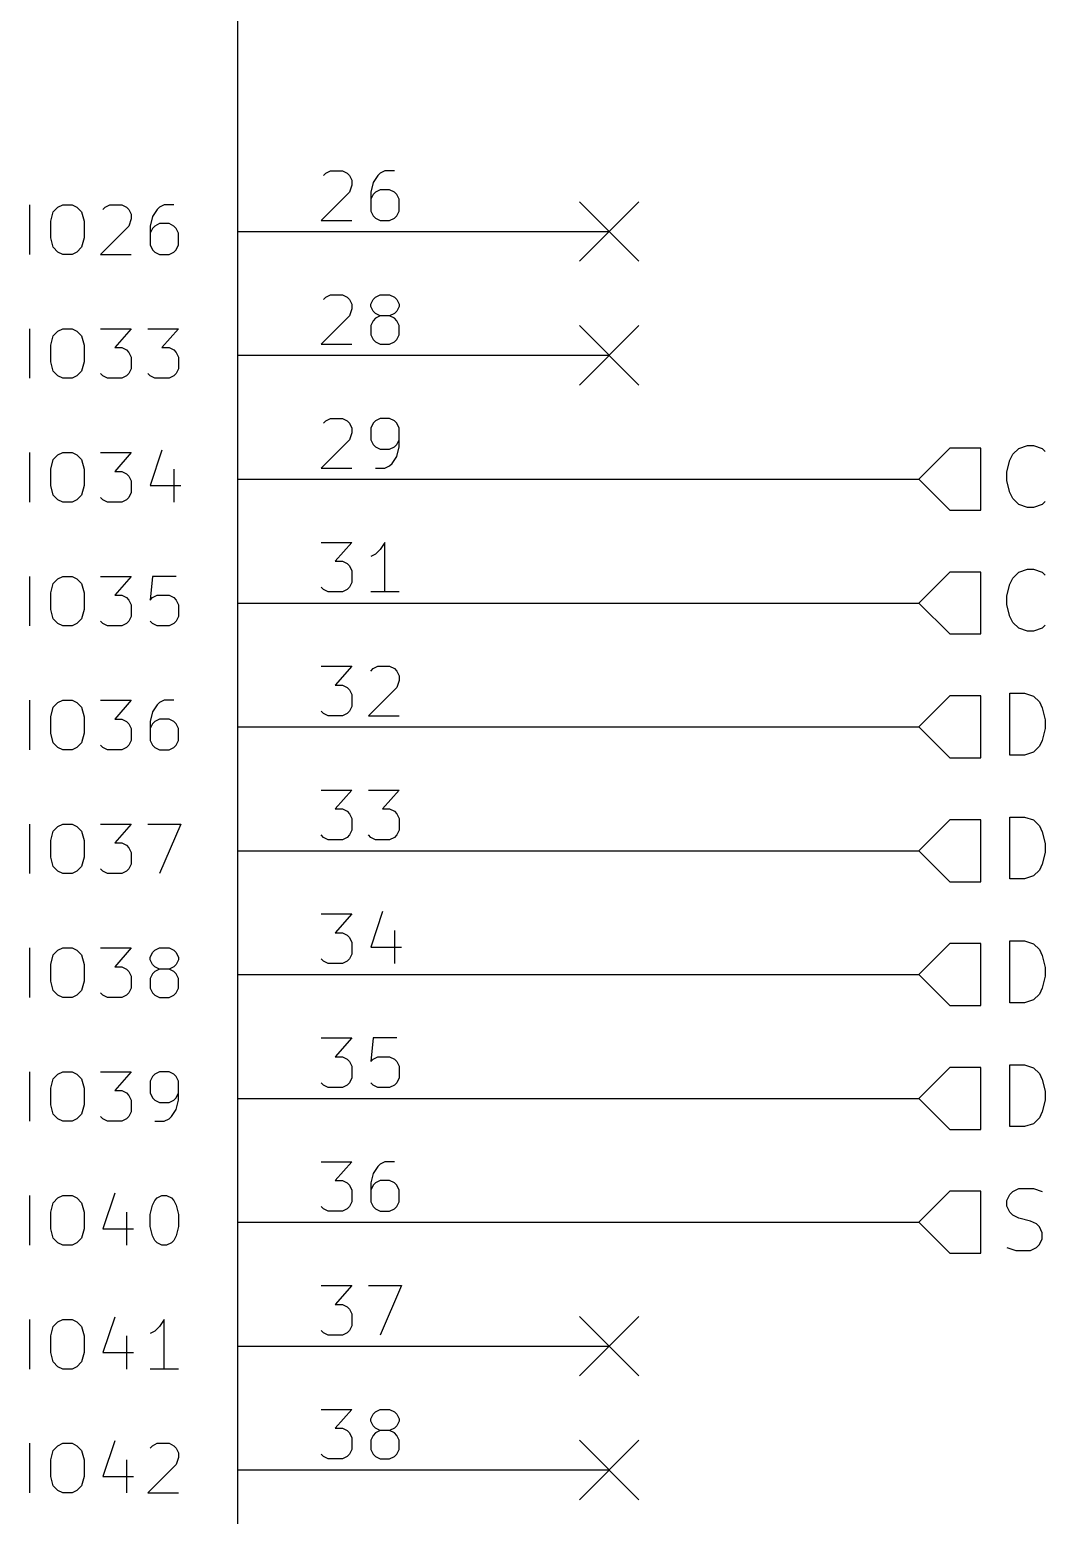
# Model space of a CAD drawing. Extents: x 0.4 to 11.3, y -7.9 to -0.4.
# Drawn here: x 6.032 to 6.852, y -4.137 to -2.937 of the extents above; entities that cross this region are included whole.
import ezdxf

# ---------------------------------------------------------------- set-up
doc = ezdxf.new("R2010")
doc.units = 0
doc.header["$MEASUREMENT"] = 0
for name, color, linetype in [('BLUE2', 5, 'CONTINUOUS'), ('BROWN2', 54, 'CONTINUOUS'), ('CYAN2', 4, 'CONTINUOUS'), ('GREEN3', 91, 'CONTINUOUS'), ('LYELLOW', 51, 'CONTINUOUS'), ('RED2', 1, 'CONTINUOUS'), ('RED3', 11, 'CONTINUOUS')]:
    doc.layers.add(name, color=color, linetype=linetype)

msp = doc.modelspace()

# ---------------------------------------------------------------- linework, layer by layer
at = {"layer": 'BLUE2', "linetype": 'CONTINUOUS'}
for p, q in [((6.476, -3.076), (6.524, -3.124)), ((6.524, -3.076), (6.476, -3.124)), ((6.476, -3.176), (6.524, -3.224)), ((6.524, -3.176), (6.476, -3.224)), ((6.476, -3.976), (6.524, -4.024)), ((6.524, -3.976), (6.476, -4.024)), ((6.476, -4.076), (6.524, -4.124)), ((6.524, -4.076), (6.476, -4.124))]:
    msp.add_line(p, q, dxfattribs=at)
at = {"layer": 'BROWN2', "linetype": 'CONTINUOUS'}
for p, q in [((6.8307, -3.2752), (6.8378, -3.2728)), ((6.8378, -3.2728), (6.8426, -3.2728)), ((6.8426, -3.2728), (6.8497, -3.2752)), ((6.775, -3.275), (6.75, -3.3)), ((6.8, -3.275), (6.775, -3.275)), ((6.8, -3.325), (6.8, -3.275)), ((6.8211, -3.2942), (6.8235, -3.2847)), ((6.8235, -3.2847), (6.8259, -3.2799)), ((6.8259, -3.2799), (6.8307, -3.2752)), ((6.8497, -3.2752), (6.8521, -3.2776)), ((6.8211, -3.3014), (6.8211, -3.2942)), ((6.75, -3.3), (6.775, -3.325)), ((6.8235, -3.3109), (6.8211, -3.3014)), ((6.8259, -3.3157), (6.8235, -3.3109)), ((6.8307, -3.3204), (6.8259, -3.3157)), ((6.8378, -3.3228), (6.8307, -3.3204)), ((6.8497, -3.3204), (6.8426, -3.3228)), ((6.8521, -3.318), (6.8497, -3.3204)), ((6.775, -3.325), (6.8, -3.325)), ((6.8426, -3.3228), (6.8378, -3.3228)), ((6.775, -3.375), (6.75, -3.4)), ((6.8, -3.375), (6.775, -3.375)), ((6.8, -3.425), (6.8, -3.375)), ((6.8235, -3.3847), (6.8259, -3.3799)), ((6.8259, -3.3799), (6.8307, -3.3752)), ((6.8307, -3.3752), (6.8378, -3.3728)), ((6.8378, -3.3728), (6.8426, -3.3728)), ((6.8426, -3.3728), (6.8497, -3.3752)), ((6.8497, -3.3752), (6.8521, -3.3776)), ((6.8211, -3.3942), (6.8235, -3.3847)), ((6.8211, -3.4014), (6.8211, -3.3942)), ((6.75, -3.4), (6.775, -3.425)), ((6.8235, -3.4109), (6.8211, -3.4014)), ((6.8259, -3.4157), (6.8235, -3.4109)), ((6.8307, -3.4204), (6.8259, -3.4157)), ((6.8521, -3.418), (6.8497, -3.4204)), ((6.775, -3.425), (6.8, -3.425)), ((6.8378, -3.4228), (6.8307, -3.4204)), ((6.8426, -3.4228), (6.8378, -3.4228)), ((6.8497, -3.4204), (6.8426, -3.4228)), ((6.775, -3.475), (6.75, -3.5)), ((6.8, -3.475), (6.775, -3.475)), ((6.8, -3.525), (6.8, -3.475)), ((6.8235, -3.5228), (6.8235, -3.4728)), ((6.8235, -3.4728), (6.8354, -3.4728)), ((6.8354, -3.4728), (6.8426, -3.4752)), ((6.8426, -3.4752), (6.8473, -3.4799)), ((6.8473, -3.4799), (6.8497, -3.4847)), ((6.8497, -3.4847), (6.8521, -3.4942)), ((6.75, -3.5), (6.775, -3.525)), ((6.8521, -3.5014), (6.8497, -3.5109)), ((6.8521, -3.4942), (6.8521, -3.5014)), ((6.8497, -3.5109), (6.8473, -3.5157)), ((6.775, -3.525), (6.8, -3.525)), ((6.8354, -3.5228), (6.8235, -3.5228)), ((6.8426, -3.5204), (6.8354, -3.5228)), ((6.8473, -3.5157), (6.8426, -3.5204)), ((6.8235, -3.6228), (6.8235, -3.5728)), ((6.8235, -3.5728), (6.8354, -3.5728)), ((6.8354, -3.5728), (6.8426, -3.5752)), ((6.775, -3.575), (6.75, -3.6)), ((6.8, -3.575), (6.775, -3.575)), ((6.8, -3.625), (6.8, -3.575)), ((6.8426, -3.5752), (6.8473, -3.5799)), ((6.8473, -3.5799), (6.8497, -3.5847)), ((6.8497, -3.5847), (6.8521, -3.5942)), ((6.8521, -3.5942), (6.8521, -3.6014)), ((6.75, -3.6), (6.775, -3.625)), ((6.8521, -3.6014), (6.8497, -3.6109)), ((6.8426, -3.6204), (6.8354, -3.6228)), ((6.8473, -3.6157), (6.8426, -3.6204)), ((6.8497, -3.6109), (6.8473, -3.6157)), ((6.775, -3.625), (6.8, -3.625)), ((6.8354, -3.6228), (6.8235, -3.6228)), ((6.775, -3.675), (6.75, -3.7)), ((6.8, -3.675), (6.775, -3.675)), ((6.8, -3.725), (6.8, -3.675)), ((6.8235, -3.7228), (6.8235, -3.6728)), ((6.8235, -3.6728), (6.8354, -3.6728)), ((6.8354, -3.6728), (6.8426, -3.6752)), ((6.8426, -3.6752), (6.8473, -3.6799)), ((6.8473, -3.6799), (6.8497, -3.6847)), ((6.8497, -3.6847), (6.8521, -3.6942)), ((6.8521, -3.6942), (6.8521, -3.7014)), ((6.75, -3.7), (6.775, -3.725)), ((6.8521, -3.7014), (6.8497, -3.7109)), ((6.8473, -3.7157), (6.8426, -3.7204)), ((6.8497, -3.7109), (6.8473, -3.7157)), ((6.775, -3.725), (6.8, -3.725)), ((6.8354, -3.7228), (6.8235, -3.7228)), ((6.8426, -3.7204), (6.8354, -3.7228)), ((6.775, -3.775), (6.75, -3.8)), ((6.8, -3.775), (6.775, -3.775)), ((6.8, -3.825), (6.8, -3.775)), ((6.8235, -3.8228), (6.8235, -3.7728)), ((6.8235, -3.7728), (6.8354, -3.7728)), ((6.8354, -3.7728), (6.8426, -3.7752)), ((6.8426, -3.7752), (6.8473, -3.7799)), ((6.8473, -3.7799), (6.8497, -3.7847)), ((6.8497, -3.7847), (6.8521, -3.7942)), ((6.75, -3.8), (6.775, -3.825)), ((6.8521, -3.8014), (6.8497, -3.8109)), ((6.8521, -3.7942), (6.8521, -3.8014)), ((6.8497, -3.8109), (6.8473, -3.8157)), ((6.775, -3.825), (6.8, -3.825)), ((6.8354, -3.8228), (6.8235, -3.8228)), ((6.8426, -3.8204), (6.8354, -3.8228)), ((6.8473, -3.8157), (6.8426, -3.8204)), ((6.8259, -3.8752), (6.8307, -3.8728)), ((6.8307, -3.8728), (6.8426, -3.8728)), ((6.8426, -3.8728), (6.8497, -3.8752)), ((6.775, -3.875), (6.75, -3.9)), ((6.8, -3.875), (6.775, -3.875)), ((6.8, -3.925), (6.8, -3.875)), ((6.8211, -3.8823), (6.8235, -3.8776)), ((6.8211, -3.8871), (6.8211, -3.8823)), ((6.8235, -3.8776), (6.8259, -3.8752)), ((6.8235, -3.8919), (6.8211, -3.8871)), ((6.8259, -3.8942), (6.8235, -3.8919)), ((6.8307, -3.8966), (6.8259, -3.8942)), ((6.8402, -3.899), (6.8307, -3.8966)), ((6.75, -3.9), (6.775, -3.925)), ((6.8449, -3.9014), (6.8402, -3.899)), ((6.8473, -3.9038), (6.8449, -3.9014)), ((6.8497, -3.9085), (6.8473, -3.9038)), ((6.8497, -3.9133), (6.8497, -3.9085)), ((6.8211, -3.9204), (6.8283, -3.9228)), ((6.8402, -3.9228), (6.8449, -3.9204)), ((6.8449, -3.9204), (6.8473, -3.918)), ((6.8473, -3.918), (6.8497, -3.9133)), ((6.775, -3.925), (6.8, -3.925)), ((6.8283, -3.9228), (6.8402, -3.9228))]:
    msp.add_line(p, q, dxfattribs=at)
at = {"layer": 'CYAN2', "linetype": 'CONTINUOUS'}
for p, q in [((6.0324, -3.1185), (6.0324, -3.0785)), ((6.0514, -3.0842), (6.0552, -3.0804)), ((6.0552, -3.0804), (6.059, -3.0785)), ((6.059, -3.0785), (6.0667, -3.0785)), ((6.0667, -3.0785), (6.0705, -3.0804)), ((6.0705, -3.0804), (6.0743, -3.0842)), ((6.0914, -3.0823), (6.0933, -3.0804)), ((6.0933, -3.0804), (6.0971, -3.0785)), ((6.0971, -3.0785), (6.1067, -3.0785)), ((6.1067, -3.0785), (6.1105, -3.0804)), ((6.1105, -3.0804), (6.1124, -3.0823)), ((6.1124, -3.0823), (6.1143, -3.0861)), ((6.1352, -3.0823), (6.1314, -3.088)), ((6.1371, -3.0804), (6.1352, -3.0823)), ((6.141, -3.0785), (6.1371, -3.0804)), ((6.1486, -3.0785), (6.141, -3.0785)), ((6.0495, -3.0918), (6.0514, -3.0842)), ((6.0495, -3.1052), (6.0495, -3.0918)), ((6.0743, -3.0842), (6.0762, -3.0918)), ((6.0762, -3.0918), (6.0762, -3.1052)), ((6.1143, -3.0899), (6.1124, -3.0956)), ((6.1143, -3.0861), (6.1143, -3.0899)), ((6.1314, -3.088), (6.1295, -3.0956)), ((6.1371, -3.0937), (6.1333, -3.0956)), ((6.1448, -3.0937), (6.1371, -3.0937)), ((6.1486, -3.0956), (6.1448, -3.0937)), ((6.0514, -3.1128), (6.0495, -3.1052)), ((6.0762, -3.1052), (6.0743, -3.1128)), ((6.1124, -3.0956), (6.0895, -3.1185)), ((6.1295, -3.0956), (6.1295, -3.1109)), ((6.1314, -3.0976), (6.1295, -3.1014)), ((6.1333, -3.0956), (6.1314, -3.0976)), ((6.1505, -3.0976), (6.1486, -3.0956)), ((6.1524, -3.1014), (6.1505, -3.0976)), ((6.1524, -3.1109), (6.1524, -3.1014)), ((6.0552, -3.1166), (6.0514, -3.1128)), ((6.059, -3.1185), (6.0552, -3.1166)), ((6.0667, -3.1185), (6.059, -3.1185)), ((6.0705, -3.1166), (6.0667, -3.1185)), ((6.0743, -3.1128), (6.0705, -3.1166)), ((6.0895, -3.1185), (6.1143, -3.1185)), ((6.1295, -3.1109), (6.1314, -3.1147)), ((6.1314, -3.1147), (6.1333, -3.1166)), ((6.1333, -3.1166), (6.1371, -3.1185)), ((6.1371, -3.1185), (6.1448, -3.1185)), ((6.1448, -3.1185), (6.1486, -3.1166)), ((6.1486, -3.1166), (6.1505, -3.1147)), ((6.1505, -3.1147), (6.1524, -3.1109)), ((6.0324, -3.2185), (6.0324, -3.1785)), ((6.0552, -3.1804), (6.059, -3.1785)), ((6.059, -3.1785), (6.0667, -3.1785)), ((6.0667, -3.1785), (6.0705, -3.1804)), ((6.0895, -3.1785), (6.1143, -3.1785)), ((6.1143, -3.1785), (6.101, -3.1937)), ((6.1276, -3.1785), (6.1524, -3.1785)), ((6.1524, -3.1785), (6.139, -3.1937)), ((6.0495, -3.1918), (6.0514, -3.1842)), ((6.0514, -3.1842), (6.0552, -3.1804)), ((6.0705, -3.1804), (6.0743, -3.1842)), ((6.0743, -3.1842), (6.0762, -3.1918)), ((6.0495, -3.2052), (6.0495, -3.1918)), ((6.0762, -3.1918), (6.0762, -3.2052)), ((6.101, -3.1937), (6.1067, -3.1937)), ((6.1067, -3.1937), (6.1105, -3.1956)), ((6.1105, -3.1956), (6.1124, -3.1976)), ((6.1124, -3.1976), (6.1143, -3.2014)), ((6.1143, -3.2014), (6.1143, -3.2109)), ((6.139, -3.1937), (6.1448, -3.1937)), ((6.1448, -3.1937), (6.1486, -3.1956)), ((6.1486, -3.1956), (6.1505, -3.1976)), ((6.1505, -3.1976), (6.1524, -3.2014)), ((6.1524, -3.2014), (6.1524, -3.2109)), ((6.0514, -3.2128), (6.0495, -3.2052)), ((6.0552, -3.2166), (6.0514, -3.2128)), ((6.0743, -3.2128), (6.0705, -3.2166)), ((6.0762, -3.2052), (6.0743, -3.2128)), ((6.1143, -3.2109), (6.1124, -3.2147)), ((6.1524, -3.2109), (6.1505, -3.2147)), ((6.059, -3.2185), (6.0552, -3.2166)), ((6.0667, -3.2185), (6.059, -3.2185)), ((6.0705, -3.2166), (6.0667, -3.2185)), ((6.0914, -3.2166), (6.0895, -3.2147)), ((6.0952, -3.2185), (6.0914, -3.2166)), ((6.1067, -3.2185), (6.0952, -3.2185)), ((6.1105, -3.2166), (6.1067, -3.2185)), ((6.1124, -3.2147), (6.1105, -3.2166)), ((6.1295, -3.2166), (6.1276, -3.2147)), ((6.1333, -3.2185), (6.1295, -3.2166)), ((6.1448, -3.2185), (6.1333, -3.2185)), ((6.1486, -3.2166), (6.1448, -3.2185)), ((6.1505, -3.2147), (6.1486, -3.2166)), ((6.0324, -3.3185), (6.0324, -3.2785)), ((6.0495, -3.2918), (6.0514, -3.2842)), ((6.0514, -3.2842), (6.0552, -3.2804)), ((6.0552, -3.2804), (6.059, -3.2785)), ((6.059, -3.2785), (6.0667, -3.2785)), ((6.0667, -3.2785), (6.0705, -3.2804)), ((6.0705, -3.2804), (6.0743, -3.2842)), ((6.0743, -3.2842), (6.0762, -3.2918)), ((6.0895, -3.2785), (6.1143, -3.2785)), ((6.1143, -3.2785), (6.101, -3.2937)), ((6.139, -3.2766), (6.1295, -3.3052)), ((6.0495, -3.3052), (6.0495, -3.2918)), ((6.0762, -3.2918), (6.0762, -3.3052)), ((6.101, -3.2937), (6.1067, -3.2937)), ((6.1067, -3.2937), (6.1105, -3.2956)), ((6.1105, -3.2956), (6.1124, -3.2976)), ((6.1124, -3.2976), (6.1143, -3.3014)), ((6.1486, -3.2918), (6.1486, -3.3185)), ((6.0514, -3.3128), (6.0495, -3.3052)), ((6.0762, -3.3052), (6.0743, -3.3128)), ((6.1143, -3.3014), (6.1143, -3.3109)), ((6.1295, -3.3052), (6.1543, -3.3052)), ((6.0552, -3.3166), (6.0514, -3.3128)), ((6.059, -3.3185), (6.0552, -3.3166)), ((6.0667, -3.3185), (6.059, -3.3185)), ((6.0705, -3.3166), (6.0667, -3.3185)), ((6.0743, -3.3128), (6.0705, -3.3166)), ((6.0914, -3.3166), (6.0895, -3.3147)), ((6.0952, -3.3185), (6.0914, -3.3166)), ((6.1067, -3.3185), (6.0952, -3.3185)), ((6.1105, -3.3166), (6.1067, -3.3185)), ((6.1124, -3.3147), (6.1105, -3.3166)), ((6.1143, -3.3109), (6.1124, -3.3147)), ((6.0324, -3.4185), (6.0324, -3.3785)), ((6.0514, -3.3842), (6.0552, -3.3804)), ((6.0552, -3.3804), (6.059, -3.3785)), ((6.059, -3.3785), (6.0667, -3.3785)), ((6.0667, -3.3785), (6.0705, -3.3804)), ((6.0705, -3.3804), (6.0743, -3.3842)), ((6.0895, -3.3785), (6.1143, -3.3785)), ((6.1143, -3.3785), (6.101, -3.3937)), ((6.1314, -3.3785), (6.1295, -3.3976)), ((6.1505, -3.3785), (6.1314, -3.3785)), ((6.0495, -3.3918), (6.0514, -3.3842)), ((6.0495, -3.4052), (6.0495, -3.3918)), ((6.0743, -3.3842), (6.0762, -3.3918)), ((6.0762, -3.3918), (6.0762, -3.4052)), ((6.101, -3.3937), (6.1067, -3.3937)), ((6.1067, -3.3937), (6.1105, -3.3956)), ((6.1314, -3.3956), (6.1352, -3.3937)), ((6.1352, -3.3937), (6.1448, -3.3937)), ((6.1448, -3.3937), (6.1486, -3.3956)), ((6.0514, -3.4128), (6.0495, -3.4052)), ((6.0762, -3.4052), (6.0743, -3.4128)), ((6.1105, -3.3956), (6.1124, -3.3976)), ((6.1124, -3.3976), (6.1143, -3.4014)), ((6.1143, -3.4014), (6.1143, -3.4109)), ((6.1295, -3.3976), (6.1314, -3.3956)), ((6.1486, -3.3956), (6.1505, -3.3976)), ((6.1505, -3.3976), (6.1524, -3.4014)), ((6.1524, -3.4014), (6.1524, -3.4109)), ((6.0552, -3.4166), (6.0514, -3.4128)), ((6.059, -3.4185), (6.0552, -3.4166)), ((6.0667, -3.4185), (6.059, -3.4185)), ((6.0705, -3.4166), (6.0667, -3.4185)), ((6.0743, -3.4128), (6.0705, -3.4166)), ((6.0914, -3.4166), (6.0895, -3.4147)), ((6.0952, -3.4185), (6.0914, -3.4166)), ((6.1067, -3.4185), (6.0952, -3.4185)), ((6.1105, -3.4166), (6.1067, -3.4185)), ((6.1124, -3.4147), (6.1105, -3.4166)), ((6.1143, -3.4109), (6.1124, -3.4147)), ((6.1314, -3.4166), (6.1295, -3.4147)), ((6.1352, -3.4185), (6.1314, -3.4166)), ((6.1448, -3.4185), (6.1352, -3.4185)), ((6.1486, -3.4166), (6.1448, -3.4185)), ((6.1505, -3.4147), (6.1486, -3.4166)), ((6.1524, -3.4109), (6.1505, -3.4147)), ((6.0324, -3.5185), (6.0324, -3.4785)), ((6.0552, -3.4804), (6.059, -3.4785)), ((6.059, -3.4785), (6.0667, -3.4785)), ((6.0667, -3.4785), (6.0705, -3.4804)), ((6.0895, -3.4785), (6.1143, -3.4785)), ((6.1143, -3.4785), (6.101, -3.4937)), ((6.141, -3.4785), (6.1371, -3.4804)), ((6.1486, -3.4785), (6.141, -3.4785)), ((6.0495, -3.4918), (6.0514, -3.4842)), ((6.0514, -3.4842), (6.0552, -3.4804)), ((6.0705, -3.4804), (6.0743, -3.4842)), ((6.0743, -3.4842), (6.0762, -3.4918)), ((6.1314, -3.488), (6.1295, -3.4956)), ((6.1352, -3.4823), (6.1314, -3.488)), ((6.1371, -3.4804), (6.1352, -3.4823)), ((6.0495, -3.5052), (6.0495, -3.4918)), ((6.0762, -3.4918), (6.0762, -3.5052)), ((6.101, -3.4937), (6.1067, -3.4937)), ((6.1067, -3.4937), (6.1105, -3.4956)), ((6.1105, -3.4956), (6.1124, -3.4976)), ((6.1124, -3.4976), (6.1143, -3.5014)), ((6.1143, -3.5014), (6.1143, -3.5109)), ((6.1295, -3.4956), (6.1295, -3.5109)), ((6.1314, -3.4976), (6.1295, -3.5014)), ((6.1333, -3.4956), (6.1314, -3.4976)), ((6.1371, -3.4937), (6.1333, -3.4956)), ((6.1448, -3.4937), (6.1371, -3.4937)), ((6.1486, -3.4956), (6.1448, -3.4937)), ((6.1505, -3.4976), (6.1486, -3.4956)), ((6.1524, -3.5014), (6.1505, -3.4976)), ((6.1524, -3.5109), (6.1524, -3.5014)), ((6.0514, -3.5128), (6.0495, -3.5052)), ((6.0552, -3.5166), (6.0514, -3.5128)), ((6.0743, -3.5128), (6.0705, -3.5166)), ((6.0762, -3.5052), (6.0743, -3.5128)), ((6.1143, -3.5109), (6.1124, -3.5147)), ((6.1295, -3.5109), (6.1314, -3.5147)), ((6.1505, -3.5147), (6.1524, -3.5109)), ((6.059, -3.5185), (6.0552, -3.5166)), ((6.0667, -3.5185), (6.059, -3.5185)), ((6.0705, -3.5166), (6.0667, -3.5185)), ((6.0914, -3.5166), (6.0895, -3.5147)), ((6.0952, -3.5185), (6.0914, -3.5166)), ((6.1067, -3.5185), (6.0952, -3.5185)), ((6.1105, -3.5166), (6.1067, -3.5185)), ((6.1124, -3.5147), (6.1105, -3.5166)), ((6.1314, -3.5147), (6.1333, -3.5166)), ((6.1333, -3.5166), (6.1371, -3.5185)), ((6.1371, -3.5185), (6.1448, -3.5185)), ((6.1448, -3.5185), (6.1486, -3.5166)), ((6.1486, -3.5166), (6.1505, -3.5147)), ((6.0324, -3.6185), (6.0324, -3.5785)), ((6.0495, -3.5918), (6.0514, -3.5842)), ((6.0514, -3.5842), (6.0552, -3.5804)), ((6.0552, -3.5804), (6.059, -3.5785)), ((6.059, -3.5785), (6.0667, -3.5785)), ((6.0667, -3.5785), (6.0705, -3.5804)), ((6.0705, -3.5804), (6.0743, -3.5842)), ((6.0743, -3.5842), (6.0762, -3.5918)), ((6.0895, -3.5785), (6.1143, -3.5785)), ((6.1143, -3.5785), (6.101, -3.5937)), ((6.1276, -3.5785), (6.1543, -3.5785)), ((6.1543, -3.5785), (6.1371, -3.6185)), ((6.0495, -3.6052), (6.0495, -3.5918)), ((6.0762, -3.5918), (6.0762, -3.6052)), ((6.101, -3.5937), (6.1067, -3.5937)), ((6.1067, -3.5937), (6.1105, -3.5956)), ((6.1105, -3.5956), (6.1124, -3.5976)), ((6.1124, -3.5976), (6.1143, -3.6014)), ((6.0514, -3.6128), (6.0495, -3.6052)), ((6.0762, -3.6052), (6.0743, -3.6128)), ((6.1143, -3.6014), (6.1143, -3.6109)), ((6.0552, -3.6166), (6.0514, -3.6128)), ((6.059, -3.6185), (6.0552, -3.6166)), ((6.0667, -3.6185), (6.059, -3.6185)), ((6.0705, -3.6166), (6.0667, -3.6185)), ((6.0743, -3.6128), (6.0705, -3.6166)), ((6.0914, -3.6166), (6.0895, -3.6147)), ((6.0952, -3.6185), (6.0914, -3.6166)), ((6.1067, -3.6185), (6.0952, -3.6185)), ((6.1105, -3.6166), (6.1067, -3.6185)), ((6.1124, -3.6147), (6.1105, -3.6166)), ((6.1143, -3.6109), (6.1124, -3.6147)), ((6.0324, -3.7185), (6.0324, -3.6785)), ((6.0514, -3.6842), (6.0552, -3.6804)), ((6.0552, -3.6804), (6.059, -3.6785)), ((6.059, -3.6785), (6.0667, -3.6785)), ((6.0667, -3.6785), (6.0705, -3.6804)), ((6.0705, -3.6804), (6.0743, -3.6842)), ((6.0895, -3.6785), (6.1143, -3.6785)), ((6.1143, -3.6785), (6.101, -3.6937)), ((6.1295, -3.6861), (6.1314, -3.6823)), ((6.1314, -3.6823), (6.1333, -3.6804)), ((6.1333, -3.6804), (6.1371, -3.6785)), ((6.1371, -3.6785), (6.1448, -3.6785)), ((6.1448, -3.6785), (6.1486, -3.6804)), ((6.1486, -3.6804), (6.1505, -3.6823)), ((6.1505, -3.6823), (6.1524, -3.6861)), ((6.0495, -3.6918), (6.0514, -3.6842)), ((6.0495, -3.7052), (6.0495, -3.6918)), ((6.0743, -3.6842), (6.0762, -3.6918)), ((6.0762, -3.6918), (6.0762, -3.7052)), ((6.101, -3.6937), (6.1067, -3.6937)), ((6.1067, -3.6937), (6.1105, -3.6956)), ((6.1295, -3.688), (6.1295, -3.6861)), ((6.1314, -3.6918), (6.1295, -3.688)), ((6.1333, -3.6937), (6.1314, -3.6918)), ((6.1371, -3.6956), (6.1333, -3.6937)), ((6.1486, -3.6937), (6.1448, -3.6956)), ((6.1505, -3.6918), (6.1486, -3.6937)), ((6.1524, -3.688), (6.1505, -3.6918)), ((6.1524, -3.6861), (6.1524, -3.688)), ((6.0514, -3.7128), (6.0495, -3.7052)), ((6.0762, -3.7052), (6.0743, -3.7128)), ((6.1105, -3.6956), (6.1124, -3.6976)), ((6.1124, -3.6976), (6.1143, -3.7014)), ((6.1143, -3.7014), (6.1143, -3.7109)), ((6.1314, -3.6995), (6.1295, -3.7033)), ((6.1295, -3.7033), (6.1295, -3.7109)), ((6.1333, -3.6976), (6.1314, -3.6995)), ((6.1371, -3.6956), (6.1333, -3.6976)), ((6.1448, -3.6956), (6.1371, -3.6956)), ((6.1486, -3.6976), (6.1448, -3.6956)), ((6.1505, -3.6995), (6.1486, -3.6976)), ((6.1524, -3.7033), (6.1505, -3.6995)), ((6.1524, -3.7109), (6.1524, -3.7033)), ((6.0552, -3.7166), (6.0514, -3.7128)), ((6.059, -3.7185), (6.0552, -3.7166)), ((6.0705, -3.7166), (6.0667, -3.7185)), ((6.0743, -3.7128), (6.0705, -3.7166)), ((6.0914, -3.7166), (6.0895, -3.7147)), ((6.0952, -3.7185), (6.0914, -3.7166)), ((6.1105, -3.7166), (6.1067, -3.7185)), ((6.1124, -3.7147), (6.1105, -3.7166)), ((6.1143, -3.7109), (6.1124, -3.7147)), ((6.1295, -3.7109), (6.1314, -3.7147)), ((6.1314, -3.7147), (6.1333, -3.7166)), ((6.1333, -3.7166), (6.1371, -3.7185)), ((6.1448, -3.7185), (6.1486, -3.7166)), ((6.1486, -3.7166), (6.1505, -3.7147)), ((6.1505, -3.7147), (6.1524, -3.7109)), ((6.0667, -3.7185), (6.059, -3.7185)), ((6.1067, -3.7185), (6.0952, -3.7185)), ((6.1371, -3.7185), (6.1448, -3.7185)), ((6.0324, -3.8185), (6.0324, -3.7785)), ((6.0495, -3.7918), (6.0514, -3.7842)), ((6.0514, -3.7842), (6.0552, -3.7804)), ((6.0552, -3.7804), (6.059, -3.7785)), ((6.059, -3.7785), (6.0667, -3.7785)), ((6.0667, -3.7785), (6.0705, -3.7804)), ((6.0705, -3.7804), (6.0743, -3.7842)), ((6.0743, -3.7842), (6.0762, -3.7918)), ((6.0895, -3.7785), (6.1143, -3.7785)), ((6.1143, -3.7785), (6.101, -3.7937)), ((6.1314, -3.7823), (6.1295, -3.7861)), ((6.1295, -3.7861), (6.1295, -3.7956)), ((6.1333, -3.7804), (6.1314, -3.7823)), ((6.1371, -3.7785), (6.1333, -3.7804)), ((6.1448, -3.7785), (6.1371, -3.7785)), ((6.1486, -3.7804), (6.1448, -3.7785)), ((6.1505, -3.7823), (6.1486, -3.7804)), ((6.1524, -3.7861), (6.1505, -3.7823)), ((6.1524, -3.8014), (6.1524, -3.7861)), ((6.0495, -3.8052), (6.0495, -3.7918)), ((6.0762, -3.7918), (6.0762, -3.8052)), ((6.101, -3.7937), (6.1067, -3.7937)), ((6.1067, -3.7937), (6.1105, -3.7956)), ((6.1105, -3.7956), (6.1124, -3.7976)), ((6.1124, -3.7976), (6.1143, -3.8014)), ((6.1143, -3.8014), (6.1143, -3.8109)), ((6.1295, -3.7956), (6.1314, -3.7995)), ((6.1314, -3.7995), (6.1333, -3.8014)), ((6.1333, -3.8014), (6.1371, -3.8033)), ((6.1448, -3.8033), (6.1486, -3.8014)), ((6.1486, -3.8014), (6.1505, -3.7995)), ((6.1505, -3.7995), (6.1524, -3.7956)), ((6.1505, -3.809), (6.1524, -3.8014)), ((6.0514, -3.8128), (6.0495, -3.8052)), ((6.0552, -3.8166), (6.0514, -3.8128)), ((6.0743, -3.8128), (6.0705, -3.8166)), ((6.0762, -3.8052), (6.0743, -3.8128)), ((6.1143, -3.8109), (6.1124, -3.8147)), ((6.1371, -3.8033), (6.1448, -3.8033)), ((6.1467, -3.8147), (6.1505, -3.809)), ((6.059, -3.8185), (6.0552, -3.8166)), ((6.0667, -3.8185), (6.059, -3.8185)), ((6.0705, -3.8166), (6.0667, -3.8185)), ((6.0914, -3.8166), (6.0895, -3.8147)), ((6.0952, -3.8185), (6.0914, -3.8166)), ((6.1067, -3.8185), (6.0952, -3.8185)), ((6.1105, -3.8166), (6.1067, -3.8185)), ((6.1124, -3.8147), (6.1105, -3.8166)), ((6.1333, -3.8185), (6.141, -3.8185)), ((6.141, -3.8185), (6.1448, -3.8166)), ((6.1448, -3.8166), (6.1467, -3.8147)), ((6.0324, -3.9185), (6.0324, -3.8785)), ((6.0495, -3.8918), (6.0514, -3.8842)), ((6.0514, -3.8842), (6.0552, -3.8804)), ((6.0552, -3.8804), (6.059, -3.8785)), ((6.059, -3.8785), (6.0667, -3.8785)), ((6.0667, -3.8785), (6.0705, -3.8804)), ((6.0705, -3.8804), (6.0743, -3.8842)), ((6.0743, -3.8842), (6.0762, -3.8918)), ((6.101, -3.8766), (6.0914, -3.9052)), ((6.1295, -3.8937), (6.1314, -3.8861)), ((6.1314, -3.8861), (6.1333, -3.8823)), ((6.1333, -3.8823), (6.1352, -3.8804)), ((6.1352, -3.8804), (6.139, -3.8785)), ((6.139, -3.8785), (6.1429, -3.8785)), ((6.1429, -3.8785), (6.1467, -3.8804)), ((6.1467, -3.8804), (6.1486, -3.8823)), ((6.1486, -3.8823), (6.1505, -3.8861)), ((6.1505, -3.8861), (6.1524, -3.8937)), ((6.0495, -3.9052), (6.0495, -3.8918)), ((6.0762, -3.8918), (6.0762, -3.9052)), ((6.1105, -3.8918), (6.1105, -3.9185)), ((6.1295, -3.9033), (6.1295, -3.8937)), ((6.1524, -3.8937), (6.1524, -3.9033)), ((6.0514, -3.9128), (6.0495, -3.9052)), ((6.0762, -3.9052), (6.0743, -3.9128)), ((6.0914, -3.9052), (6.1162, -3.9052)), ((6.1314, -3.9109), (6.1295, -3.9033)), ((6.1524, -3.9033), (6.1505, -3.9109)), ((6.0552, -3.9166), (6.0514, -3.9128)), ((6.059, -3.9185), (6.0552, -3.9166)), ((6.0667, -3.9185), (6.059, -3.9185)), ((6.0705, -3.9166), (6.0667, -3.9185)), ((6.0743, -3.9128), (6.0705, -3.9166)), ((6.1333, -3.9147), (6.1314, -3.9109)), ((6.1352, -3.9166), (6.1333, -3.9147)), ((6.139, -3.9185), (6.1352, -3.9166)), ((6.1429, -3.9185), (6.139, -3.9185)), ((6.1467, -3.9166), (6.1429, -3.9185)), ((6.1486, -3.9147), (6.1467, -3.9166)), ((6.1505, -3.9109), (6.1486, -3.9147)), ((6.0324, -4.0185), (6.0324, -3.9785)), ((6.0514, -3.9842), (6.0552, -3.9804)), ((6.0552, -3.9804), (6.059, -3.9785)), ((6.059, -3.9785), (6.0667, -3.9785)), ((6.0667, -3.9785), (6.0705, -3.9804)), ((6.0705, -3.9804), (6.0743, -3.9842)), ((6.101, -3.9766), (6.0914, -4.0052)), ((6.141, -3.9785), (6.1371, -3.9842)), ((6.141, -4.0185), (6.141, -3.9785)), ((6.0495, -3.9918), (6.0514, -3.9842)), ((6.0495, -4.0052), (6.0495, -3.9918)), ((6.0743, -3.9842), (6.0762, -3.9918)), ((6.0762, -3.9918), (6.0762, -4.0052)), ((6.1105, -3.9918), (6.1105, -4.0185)), ((6.1333, -3.988), (6.1295, -3.9899)), ((6.1371, -3.9842), (6.1333, -3.988)), ((6.0514, -4.0128), (6.0495, -4.0052)), ((6.0762, -4.0052), (6.0743, -4.0128)), ((6.0914, -4.0052), (6.1162, -4.0052)), ((6.0552, -4.0166), (6.0514, -4.0128)), ((6.059, -4.0185), (6.0552, -4.0166)), ((6.0705, -4.0166), (6.0667, -4.0185)), ((6.0743, -4.0128), (6.0705, -4.0166)), ((6.0667, -4.0185), (6.059, -4.0185)), ((6.1524, -4.0185), (6.1295, -4.0185)), ((6.101, -4.0766), (6.0914, -4.1052)), ((6.0324, -4.1185), (6.0324, -4.0785)), ((6.0495, -4.0918), (6.0514, -4.0842)), ((6.0514, -4.0842), (6.0552, -4.0804)), ((6.0552, -4.0804), (6.059, -4.0785)), ((6.059, -4.0785), (6.0667, -4.0785)), ((6.0667, -4.0785), (6.0705, -4.0804)), ((6.0705, -4.0804), (6.0743, -4.0842)), ((6.0743, -4.0842), (6.0762, -4.0918)), ((6.1295, -4.0823), (6.1314, -4.0804)), ((6.1314, -4.0804), (6.1352, -4.0785)), ((6.1352, -4.0785), (6.1448, -4.0785)), ((6.1448, -4.0785), (6.1486, -4.0804)), ((6.1486, -4.0804), (6.1505, -4.0823)), ((6.1505, -4.0823), (6.1524, -4.0861)), ((6.1524, -4.0899), (6.1505, -4.0956)), ((6.1524, -4.0861), (6.1524, -4.0899)), ((6.0495, -4.1052), (6.0495, -4.0918)), ((6.0762, -4.0918), (6.0762, -4.1052)), ((6.1105, -4.0918), (6.1105, -4.1185)), ((6.1505, -4.0956), (6.1276, -4.1185)), ((6.0514, -4.1128), (6.0495, -4.1052)), ((6.0552, -4.1166), (6.0514, -4.1128)), ((6.0743, -4.1128), (6.0705, -4.1166)), ((6.0762, -4.1052), (6.0743, -4.1128)), ((6.0914, -4.1052), (6.1162, -4.1052)), ((6.059, -4.1185), (6.0552, -4.1166)), ((6.0667, -4.1185), (6.059, -4.1185)), ((6.0705, -4.1166), (6.0667, -4.1185)), ((6.1276, -4.1185), (6.1524, -4.1185))]:
    msp.add_line(p, q, dxfattribs=at)
at = {"layer": 'GREEN3', "linetype": 'CONTINUOUS'}
for p, q in [((6.4, -3.1), (6.5, -3.1)), ((6.4, -3.2), (6.5, -3.2)), ((6.4, -3.3), (6.75, -3.3)), ((6.4, -3.4), (6.75, -3.4)), ((6.4, -3.5), (6.75, -3.5)), ((6.4, -3.6), (6.75, -3.6)), ((6.4, -3.7), (6.75, -3.7)), ((6.4, -3.8), (6.75, -3.8)), ((6.4, -3.9), (6.75, -3.9)), ((6.4, -4), (6.5, -4)), ((6.4, -4.1), (6.5, -4.1))]:
    msp.add_line(p, q, dxfattribs=at)
at = {"layer": 'LYELLOW', "linetype": 'CONTINUOUS'}
msp.add_line((6.2, -2.5), (6.2, -5.6), dxfattribs=at)
at = {"layer": 'RED2', "linetype": 'CONTINUOUS'}
for p, q in [((6.2, -2.5), (6.2, -5.6)), ((6.2, -3.1), (6.4, -3.1)), ((6.2, -3.2), (6.4, -3.2)), ((6.2, -3.3), (6.4, -3.3)), ((6.2, -3.4), (6.4, -3.4)), ((6.2, -3.5), (6.4, -3.5)), ((6.2, -3.6), (6.4, -3.6)), ((6.2, -3.7), (6.4, -3.7)), ((6.2, -3.8), (6.4, -3.8)), ((6.2, -3.9), (6.4, -3.9)), ((6.2, -4), (6.4, -4)), ((6.2, -4.1), (6.4, -4.1))]:
    msp.add_line(p, q, dxfattribs=at)
at = {"layer": 'RED3', "linetype": 'CONTINUOUS'}
for p, q in [((6.2695, -3.0549), (6.2714, -3.053)), ((6.2714, -3.053), (6.2752, -3.0511)), ((6.2752, -3.0511), (6.2848, -3.0511)), ((6.2848, -3.0511), (6.2886, -3.053)), ((6.2886, -3.053), (6.2905, -3.0549)), ((6.2905, -3.0549), (6.2924, -3.0587)), ((6.2924, -3.0587), (6.2924, -3.0625)), ((6.3133, -3.0549), (6.3095, -3.0606)), ((6.3152, -3.053), (6.3133, -3.0549)), ((6.319, -3.0511), (6.3152, -3.053)), ((6.3267, -3.0511), (6.319, -3.0511)), ((6.2905, -3.0682), (6.2676, -3.0911)), ((6.2924, -3.0625), (6.2905, -3.0682)), ((6.3095, -3.0606), (6.3076, -3.0682)), ((6.3076, -3.0682), (6.3076, -3.0835)), ((6.3095, -3.0701), (6.3076, -3.074)), ((6.3114, -3.0682), (6.3095, -3.0701)), ((6.3152, -3.0663), (6.3114, -3.0682)), ((6.3229, -3.0663), (6.3152, -3.0663)), ((6.3267, -3.0682), (6.3229, -3.0663)), ((6.3286, -3.0701), (6.3267, -3.0682)), ((6.3305, -3.074), (6.3286, -3.0701)), ((6.3305, -3.0835), (6.3305, -3.074)), ((6.2676, -3.0911), (6.2924, -3.0911)), ((6.3076, -3.0835), (6.3095, -3.0873)), ((6.3095, -3.0873), (6.3114, -3.0892)), ((6.3114, -3.0892), (6.3152, -3.0911)), ((6.3152, -3.0911), (6.3229, -3.0911)), ((6.3229, -3.0911), (6.3267, -3.0892)), ((6.3267, -3.0892), (6.3286, -3.0873)), ((6.3286, -3.0873), (6.3305, -3.0835)), ((6.2695, -3.1549), (6.2714, -3.153)), ((6.2714, -3.153), (6.2752, -3.1511)), ((6.2752, -3.1511), (6.2848, -3.1511)), ((6.2848, -3.1511), (6.2886, -3.153)), ((6.2886, -3.153), (6.2905, -3.1549)), ((6.3095, -3.1549), (6.3114, -3.153)), ((6.3114, -3.153), (6.3152, -3.1511)), ((6.3152, -3.1511), (6.3229, -3.1511)), ((6.3229, -3.1511), (6.3267, -3.153)), ((6.3267, -3.153), (6.3286, -3.1549)), ((6.2905, -3.1549), (6.2924, -3.1587)), ((6.2924, -3.1625), (6.2905, -3.1682)), ((6.2924, -3.1587), (6.2924, -3.1625)), ((6.3076, -3.1587), (6.3095, -3.1549)), ((6.3076, -3.1606), (6.3076, -3.1587)), ((6.3095, -3.1644), (6.3076, -3.1606)), ((6.3114, -3.1663), (6.3095, -3.1644)), ((6.3152, -3.1682), (6.3114, -3.1663)), ((6.3267, -3.1663), (6.3229, -3.1682)), ((6.3286, -3.1644), (6.3267, -3.1663)), ((6.3286, -3.1549), (6.3305, -3.1587)), ((6.3305, -3.1606), (6.3286, -3.1644)), ((6.3305, -3.1587), (6.3305, -3.1606)), ((6.2905, -3.1682), (6.2676, -3.1911)), ((6.3095, -3.1721), (6.3076, -3.1759)), ((6.3076, -3.1759), (6.3076, -3.1835)), ((6.3114, -3.1701), (6.3095, -3.1721)), ((6.3152, -3.1682), (6.3114, -3.1701)), ((6.3229, -3.1682), (6.3152, -3.1682)), ((6.3267, -3.1701), (6.3229, -3.1682)), ((6.3286, -3.1721), (6.3267, -3.1701)), ((6.3305, -3.1759), (6.3286, -3.1721)), ((6.3305, -3.1835), (6.3305, -3.1759)), ((6.3076, -3.1835), (6.3095, -3.1873)), ((6.3095, -3.1873), (6.3114, -3.1892)), ((6.3114, -3.1892), (6.3152, -3.1911)), ((6.3229, -3.1911), (6.3267, -3.1892)), ((6.3267, -3.1892), (6.3286, -3.1873)), ((6.3286, -3.1873), (6.3305, -3.1835)), ((6.2676, -3.1911), (6.2924, -3.1911)), ((6.3152, -3.1911), (6.3229, -3.1911)), ((6.2695, -3.2549), (6.2714, -3.253)), ((6.2714, -3.253), (6.2752, -3.2511)), ((6.2752, -3.2511), (6.2848, -3.2511)), ((6.2848, -3.2511), (6.2886, -3.253)), ((6.2886, -3.253), (6.2905, -3.2549)), ((6.2905, -3.2549), (6.2924, -3.2587)), ((6.2924, -3.2625), (6.2905, -3.2682)), ((6.2924, -3.2587), (6.2924, -3.2625)), ((6.3095, -3.2549), (6.3076, -3.2587)), ((6.3076, -3.2587), (6.3076, -3.2682)), ((6.3114, -3.253), (6.3095, -3.2549)), ((6.3152, -3.2511), (6.3114, -3.253)), ((6.3229, -3.2511), (6.3152, -3.2511)), ((6.3267, -3.253), (6.3229, -3.2511)), ((6.3286, -3.2549), (6.3267, -3.253)), ((6.3305, -3.2587), (6.3286, -3.2549)), ((6.3305, -3.274), (6.3305, -3.2587)), ((6.2905, -3.2682), (6.2676, -3.2911)), ((6.3076, -3.2682), (6.3095, -3.2721)), ((6.3095, -3.2721), (6.3114, -3.274)), ((6.3114, -3.274), (6.3152, -3.2759)), ((6.3229, -3.2759), (6.3267, -3.274)), ((6.3267, -3.274), (6.3286, -3.2721)), ((6.3286, -3.2721), (6.3305, -3.2682)), ((6.3286, -3.2816), (6.3305, -3.274)), ((6.3152, -3.2759), (6.3229, -3.2759)), ((6.3248, -3.2873), (6.3286, -3.2816)), ((6.2676, -3.2911), (6.2924, -3.2911)), ((6.3114, -3.2911), (6.319, -3.2911)), ((6.319, -3.2911), (6.3229, -3.2892)), ((6.3229, -3.2892), (6.3248, -3.2873)), ((6.2676, -3.3511), (6.2924, -3.3511)), ((6.2924, -3.3511), (6.279, -3.3663)), ((6.3152, -3.3568), (6.3114, -3.3606)), ((6.319, -3.3511), (6.3152, -3.3568)), ((6.319, -3.3911), (6.319, -3.3511)), ((6.279, -3.3663), (6.2848, -3.3663)), ((6.2848, -3.3663), (6.2886, -3.3682)), ((6.2886, -3.3682), (6.2905, -3.3701)), ((6.2905, -3.3701), (6.2924, -3.374)), ((6.3114, -3.3606), (6.3076, -3.3625)), ((6.2924, -3.374), (6.2924, -3.3835)), ((6.2695, -3.3892), (6.2676, -3.3873)), ((6.2733, -3.3911), (6.2695, -3.3892)), ((6.2848, -3.3911), (6.2733, -3.3911)), ((6.2886, -3.3892), (6.2848, -3.3911)), ((6.2905, -3.3873), (6.2886, -3.3892)), ((6.2924, -3.3835), (6.2905, -3.3873)), ((6.3305, -3.3911), (6.3076, -3.3911)), ((6.2676, -3.4511), (6.2924, -3.4511)), ((6.2924, -3.4511), (6.279, -3.4663)), ((6.3076, -3.4549), (6.3095, -3.453)), ((6.3095, -3.453), (6.3133, -3.4511)), ((6.3133, -3.4511), (6.3229, -3.4511)), ((6.3229, -3.4511), (6.3267, -3.453)), ((6.3267, -3.453), (6.3286, -3.4549)), ((6.279, -3.4663), (6.2848, -3.4663)), ((6.2848, -3.4663), (6.2886, -3.4682)), ((6.3286, -3.4549), (6.3305, -3.4587)), ((6.3305, -3.4625), (6.3286, -3.4682)), ((6.3305, -3.4587), (6.3305, -3.4625)), ((6.2886, -3.4682), (6.2905, -3.4701)), ((6.2905, -3.4701), (6.2924, -3.474)), ((6.2924, -3.474), (6.2924, -3.4835)), ((6.3286, -3.4682), (6.3057, -3.4911)), ((6.2695, -3.4892), (6.2676, -3.4873)), ((6.2733, -3.4911), (6.2695, -3.4892)), ((6.2886, -3.4892), (6.2848, -3.4911)), ((6.2905, -3.4873), (6.2886, -3.4892)), ((6.2924, -3.4835), (6.2905, -3.4873)), ((6.2848, -3.4911), (6.2733, -3.4911)), ((6.3057, -3.4911), (6.3305, -3.4911)), ((6.2676, -3.5511), (6.2924, -3.5511)), ((6.2924, -3.5511), (6.279, -3.5663)), ((6.3057, -3.5511), (6.3305, -3.5511)), ((6.3305, -3.5511), (6.3171, -3.5663)), ((6.279, -3.5663), (6.2848, -3.5663)), ((6.2848, -3.5663), (6.2886, -3.5682)), ((6.2886, -3.5682), (6.2905, -3.5701)), ((6.2905, -3.5701), (6.2924, -3.574)), ((6.2924, -3.574), (6.2924, -3.5835)), ((6.3171, -3.5663), (6.3229, -3.5663)), ((6.3229, -3.5663), (6.3267, -3.5682)), ((6.3267, -3.5682), (6.3286, -3.5701)), ((6.3286, -3.5701), (6.3305, -3.574)), ((6.3305, -3.574), (6.3305, -3.5835)), ((6.2924, -3.5835), (6.2905, -3.5873)), ((6.3305, -3.5835), (6.3286, -3.5873)), ((6.2695, -3.5892), (6.2676, -3.5873)), ((6.2733, -3.5911), (6.2695, -3.5892)), ((6.2848, -3.5911), (6.2733, -3.5911)), ((6.2886, -3.5892), (6.2848, -3.5911)), ((6.2905, -3.5873), (6.2886, -3.5892)), ((6.3076, -3.5892), (6.3057, -3.5873)), ((6.3114, -3.5911), (6.3076, -3.5892)), ((6.3229, -3.5911), (6.3114, -3.5911)), ((6.3267, -3.5892), (6.3229, -3.5911)), ((6.3286, -3.5873), (6.3267, -3.5892)), ((6.2676, -3.6511), (6.2924, -3.6511)), ((6.2924, -3.6511), (6.279, -3.6663)), ((6.3171, -3.6492), (6.3076, -3.6778)), ((6.279, -3.6663), (6.2848, -3.6663)), ((6.2848, -3.6663), (6.2886, -3.6682)), ((6.2886, -3.6682), (6.2905, -3.6701)), ((6.2905, -3.6701), (6.2924, -3.674)), ((6.3267, -3.6644), (6.3267, -3.6911)), ((6.2924, -3.674), (6.2924, -3.6835)), ((6.3076, -3.6778), (6.3324, -3.6778)), ((6.2695, -3.6892), (6.2676, -3.6873)), ((6.2733, -3.6911), (6.2695, -3.6892)), ((6.2848, -3.6911), (6.2733, -3.6911)), ((6.2886, -3.6892), (6.2848, -3.6911)), ((6.2905, -3.6873), (6.2886, -3.6892)), ((6.2924, -3.6835), (6.2905, -3.6873)), ((6.2676, -3.7511), (6.2924, -3.7511)), ((6.2924, -3.7511), (6.279, -3.7663)), ((6.3095, -3.7511), (6.3076, -3.7701)), ((6.3286, -3.7511), (6.3095, -3.7511)), ((6.279, -3.7663), (6.2848, -3.7663)), ((6.2848, -3.7663), (6.2886, -3.7682)), ((6.3095, -3.7682), (6.3133, -3.7663)), ((6.3133, -3.7663), (6.3229, -3.7663)), ((6.3229, -3.7663), (6.3267, -3.7682)), ((6.2886, -3.7682), (6.2905, -3.7701)), ((6.2905, -3.7701), (6.2924, -3.774)), ((6.2924, -3.774), (6.2924, -3.7835)), ((6.3076, -3.7701), (6.3095, -3.7682)), ((6.3267, -3.7682), (6.3286, -3.7701)), ((6.3286, -3.7701), (6.3305, -3.774)), ((6.3305, -3.774), (6.3305, -3.7835)), ((6.2695, -3.7892), (6.2676, -3.7873)), ((6.2733, -3.7911), (6.2695, -3.7892)), ((6.2886, -3.7892), (6.2848, -3.7911)), ((6.2905, -3.7873), (6.2886, -3.7892)), ((6.2924, -3.7835), (6.2905, -3.7873)), ((6.3095, -3.7892), (6.3076, -3.7873)), ((6.3133, -3.7911), (6.3095, -3.7892)), ((6.3267, -3.7892), (6.3229, -3.7911)), ((6.3286, -3.7873), (6.3267, -3.7892)), ((6.3305, -3.7835), (6.3286, -3.7873)), ((6.2848, -3.7911), (6.2733, -3.7911)), ((6.3229, -3.7911), (6.3133, -3.7911)), ((6.2676, -3.8511), (6.2924, -3.8511)), ((6.2924, -3.8511), (6.279, -3.8663)), ((6.3095, -3.8606), (6.3076, -3.8682)), ((6.3133, -3.8549), (6.3095, -3.8606)), ((6.3152, -3.853), (6.3133, -3.8549)), ((6.319, -3.8511), (6.3152, -3.853)), ((6.3267, -3.8511), (6.319, -3.8511)), ((6.279, -3.8663), (6.2848, -3.8663)), ((6.2848, -3.8663), (6.2886, -3.8682)), ((6.2886, -3.8682), (6.2905, -3.8701)), ((6.2905, -3.8701), (6.2924, -3.874)), ((6.2924, -3.874), (6.2924, -3.8835)), ((6.3076, -3.8682), (6.3076, -3.8835)), ((6.3095, -3.8701), (6.3076, -3.874)), ((6.3114, -3.8682), (6.3095, -3.8701)), ((6.3152, -3.8663), (6.3114, -3.8682)), ((6.3229, -3.8663), (6.3152, -3.8663)), ((6.3267, -3.8682), (6.3229, -3.8663)), ((6.3286, -3.8701), (6.3267, -3.8682)), ((6.3305, -3.874), (6.3286, -3.8701)), ((6.3305, -3.8835), (6.3305, -3.874)), ((6.2924, -3.8835), (6.2905, -3.8873)), ((6.3076, -3.8835), (6.3095, -3.8873)), ((6.3286, -3.8873), (6.3305, -3.8835)), ((6.2695, -3.8892), (6.2676, -3.8873)), ((6.2733, -3.8911), (6.2695, -3.8892)), ((6.2848, -3.8911), (6.2733, -3.8911)), ((6.2886, -3.8892), (6.2848, -3.8911)), ((6.2905, -3.8873), (6.2886, -3.8892)), ((6.3095, -3.8873), (6.3114, -3.8892)), ((6.3114, -3.8892), (6.3152, -3.8911)), ((6.3152, -3.8911), (6.3229, -3.8911)), ((6.3229, -3.8911), (6.3267, -3.8892)), ((6.3267, -3.8892), (6.3286, -3.8873)), ((6.2676, -3.9511), (6.2924, -3.9511)), ((6.2924, -3.9511), (6.279, -3.9663)), ((6.3057, -3.9511), (6.3324, -3.9511)), ((6.3324, -3.9511), (6.3152, -3.9911)), ((6.279, -3.9663), (6.2848, -3.9663)), ((6.2848, -3.9663), (6.2886, -3.9682)), ((6.2886, -3.9682), (6.2905, -3.9701)), ((6.2905, -3.9701), (6.2924, -3.974)), ((6.2924, -3.974), (6.2924, -3.9835)), ((6.2695, -3.9892), (6.2676, -3.9873)), ((6.2733, -3.9911), (6.2695, -3.9892)), ((6.2848, -3.9911), (6.2733, -3.9911)), ((6.2886, -3.9892), (6.2848, -3.9911)), ((6.2905, -3.9873), (6.2886, -3.9892)), ((6.2924, -3.9835), (6.2905, -3.9873)), ((6.2676, -4.0511), (6.2924, -4.0511)), ((6.2924, -4.0511), (6.279, -4.0663)), ((6.3095, -4.0549), (6.3114, -4.053)), ((6.3114, -4.053), (6.3152, -4.0511)), ((6.3152, -4.0511), (6.3229, -4.0511)), ((6.3229, -4.0511), (6.3267, -4.053)), ((6.3267, -4.053), (6.3286, -4.0549)), ((6.3076, -4.0587), (6.3095, -4.0549)), ((6.3076, -4.0606), (6.3076, -4.0587)), ((6.3095, -4.0644), (6.3076, -4.0606)), ((6.3114, -4.0663), (6.3095, -4.0644)), ((6.3286, -4.0644), (6.3267, -4.0663)), ((6.3286, -4.0549), (6.3305, -4.0587)), ((6.3305, -4.0606), (6.3286, -4.0644)), ((6.3305, -4.0587), (6.3305, -4.0606)), ((6.279, -4.0663), (6.2848, -4.0663)), ((6.2848, -4.0663), (6.2886, -4.0682)), ((6.2886, -4.0682), (6.2905, -4.0701)), ((6.2905, -4.0701), (6.2924, -4.074)), ((6.2924, -4.074), (6.2924, -4.0835)), ((6.3095, -4.0721), (6.3076, -4.0759)), ((6.3076, -4.0759), (6.3076, -4.0835)), ((6.3114, -4.0701), (6.3095, -4.0721)), ((6.3152, -4.0682), (6.3114, -4.0663)), ((6.3152, -4.0682), (6.3114, -4.0701)), ((6.3229, -4.0682), (6.3152, -4.0682)), ((6.3267, -4.0663), (6.3229, -4.0682)), ((6.3267, -4.0701), (6.3229, -4.0682)), ((6.3286, -4.0721), (6.3267, -4.0701)), ((6.3305, -4.0759), (6.3286, -4.0721)), ((6.3305, -4.0835), (6.3305, -4.0759)), ((6.2695, -4.0892), (6.2676, -4.0873)), ((6.2733, -4.0911), (6.2695, -4.0892)), ((6.2886, -4.0892), (6.2848, -4.0911)), ((6.2905, -4.0873), (6.2886, -4.0892)), ((6.2924, -4.0835), (6.2905, -4.0873)), ((6.3076, -4.0835), (6.3095, -4.0873)), ((6.3095, -4.0873), (6.3114, -4.0892)), ((6.3114, -4.0892), (6.3152, -4.0911)), ((6.3229, -4.0911), (6.3267, -4.0892)), ((6.3267, -4.0892), (6.3286, -4.0873)), ((6.3286, -4.0873), (6.3305, -4.0835)), ((6.2848, -4.0911), (6.2733, -4.0911)), ((6.3152, -4.0911), (6.3229, -4.0911))]:
    msp.add_line(p, q, dxfattribs=at)

doc.saveas('drawing.dxf')
